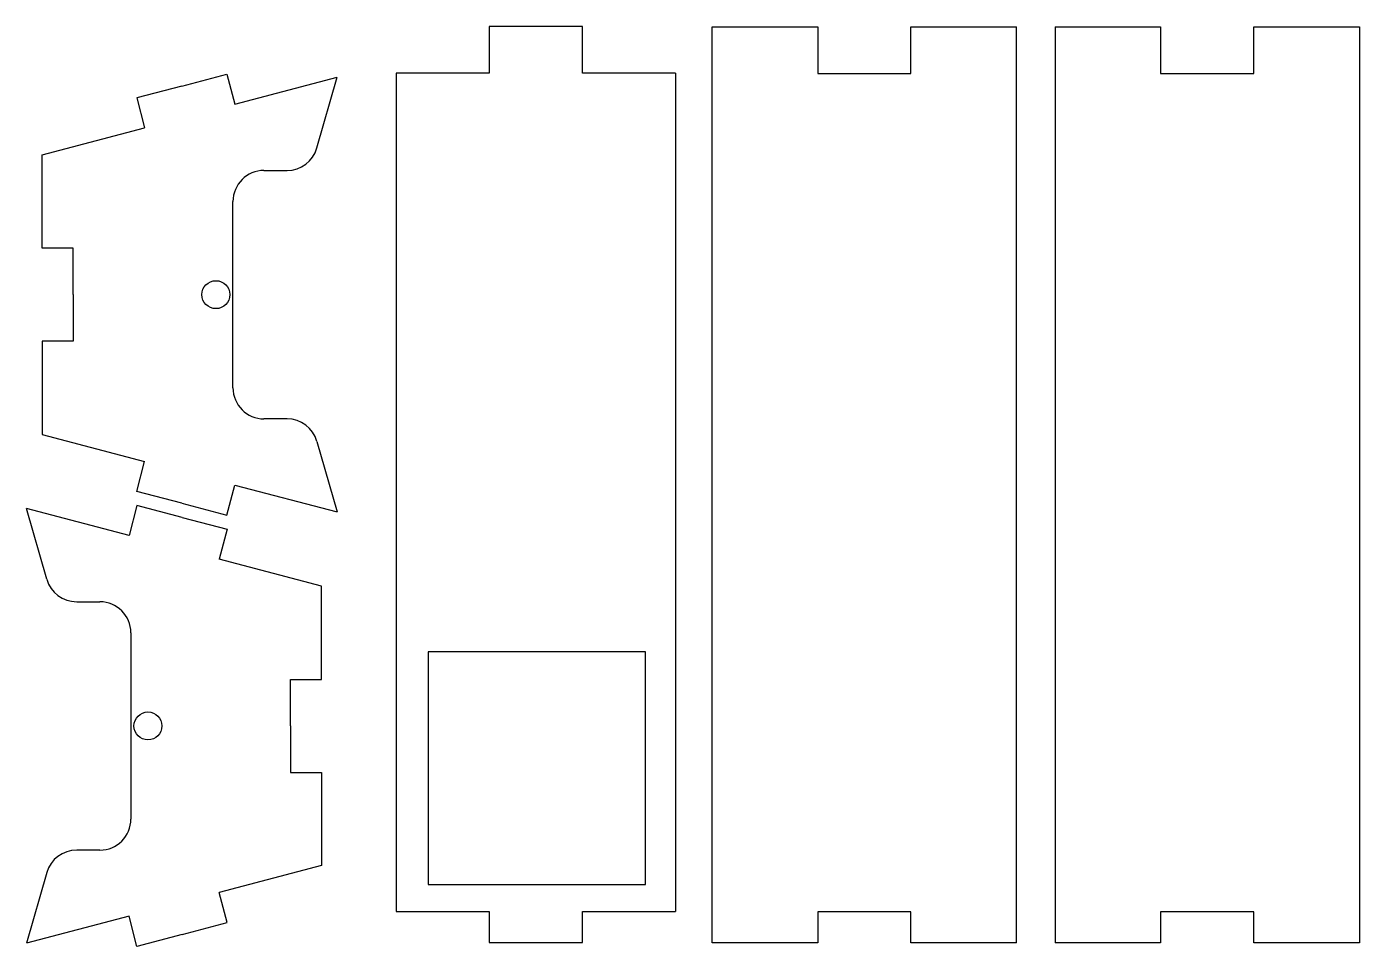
# Model space of a CAD drawing. Extents: x -116 to -30.1, y -70 to -10.7.
import ezdxf

# ---------------------------------------------------------------- set-up
doc = ezdxf.new("R2010")
doc.units = 0
doc.header["$MEASUREMENT"] = 0

msp = doc.modelspace()

# ---------------------------------------------------------------- linework, layer by layer
for p, q in [((-86.2, -10.737), (-86.2, -13.737)), ((-80.2, -10.737), (-86.2, -10.737)), ((-80.2, -13.737), (-80.2, -10.737)), ((-71.836, -69.751), (-71.836, -10.751)), ((-71.836, -10.751), (-65.036, -10.751)), ((-65.036, -10.751), (-65.036, -13.751)), ((-59.036, -10.751), (-52.236, -10.751)), ((-59.036, -13.751), (-59.036, -10.751)), ((-52.236, -69.751), (-52.236, -10.751)), ((-49.748, -10.751), (-49.748, -69.751)), ((-49.748, -10.751), (-42.948, -10.751)), ((-42.948, -10.751), (-42.948, -13.751)), ((-36.948, -10.751), (-30.148, -10.751)), ((-36.948, -13.751), (-36.948, -10.751)), ((-30.148, -10.751), (-30.148, -69.751)), ((-92.2, -13.737), (-92.2, -67.737)), ((-86.2, -13.737), (-92.2, -13.737)), ((-74.2, -13.737), (-80.2, -13.737)), ((-74.2, -13.737), (-74.2, -67.737)), ((-106.009, -14.566), (-108.91, -15.329)), ((-106.009, -14.566), (-103.108, -13.802)), ((-103.108, -13.802), (-102.599, -15.737)), ((-102.599, -15.737), (-96, -14)), ((-97.3, -18.549), (-96, -14)), ((-65.036, -13.751), (-59.036, -13.751)), ((-42.948, -13.751), (-36.948, -13.751)), ((-108.91, -15.329), (-108.401, -17.263)), ((-115, -19), (-108.401, -17.263)), ((-115, -25), (-115, -19)), ((-100.714, -20), (-99.223, -20)), ((-102.714, -34), (-102.714, -22)), ((-113, -25), (-115, -25)), ((-113, -28), (-113, -25)), ((-113, -28), (-113, -31)), ((-113, -31), (-115, -31)), ((-115, -31), (-115, -37)), ((-99.223, -36), (-100.714, -36)), ((-115, -37), (-108.401, -38.737)), ((-97.3, -37.451), (-96, -42)), ((-108.91, -40.671), (-108.401, -38.737)), ((-103.108, -42.198), (-102.599, -40.263)), ((-102.599, -40.263), (-96, -42)), ((-106.009, -41.434), (-108.91, -40.671)), ((-109.405, -43.518), (-116.004, -41.781)), ((-114.704, -46.331), (-116.004, -41.781)), ((-108.896, -41.584), (-109.405, -43.518)), ((-105.995, -42.347), (-108.896, -41.584)), ((-106.009, -41.434), (-103.108, -42.198)), ((-105.995, -42.347), (-103.093, -43.111)), ((-103.093, -43.111), (-103.602, -45.045)), ((-97.004, -46.781), (-103.602, -45.045)), ((-97.004, -52.781), (-97.004, -46.781)), ((-112.781, -47.781), (-111.289, -47.781)), ((-109.289, -49.781), (-109.289, -61.781)), ((-90.13, -51), (-90.13, -66)), ((-76.13, -51), (-90.13, -51)), ((-76.13, -66), (-76.13, -51)), ((-99.004, -52.781), (-97.004, -52.781)), ((-99.004, -55.781), (-99.004, -52.781)), ((-99.004, -55.781), (-99.004, -58.781)), ((-99.004, -58.781), (-97.004, -58.781)), ((-97.004, -58.781), (-97.004, -64.781)), ((-111.289, -63.781), (-112.781, -63.781)), ((-114.704, -65.232), (-116.004, -69.781)), ((-97.004, -64.781), (-103.602, -66.518)), ((-90.13, -66), (-76.13, -66)), ((-103.093, -68.452), (-103.602, -66.518)), ((-92.2, -67.737), (-86.2, -67.737)), ((-86.2, -67.737), (-86.2, -69.737)), ((-80.2, -67.737), (-74.2, -67.737)), ((-80.2, -69.737), (-80.2, -67.737)), ((-65.036, -67.751), (-65.036, -69.751)), ((-59.036, -67.751), (-65.036, -67.751)), ((-59.036, -69.751), (-59.036, -67.751)), ((-36.948, -67.751), (-42.948, -67.751)), ((-42.948, -67.751), (-42.948, -69.751)), ((-36.948, -69.751), (-36.948, -67.751)), ((-109.405, -68.045), (-116.004, -69.781)), ((-108.896, -69.979), (-109.405, -68.045)), ((-105.995, -69.216), (-103.093, -68.452)), ((-105.995, -69.216), (-108.896, -69.979)), ((-86.2, -69.737), (-80.2, -69.737)), ((-65.036, -69.751), (-71.836, -69.751)), ((-52.236, -69.751), (-59.036, -69.751)), ((-42.948, -69.751), (-49.748, -69.751)), ((-30.148, -69.751), (-36.948, -69.751))]:
    msp.add_line(p, q)
for centre in [(-103.814, -28), (-108.189, -55.781)]:
    msp.add_circle(centre, 0.9)
for centre, start, end in [((-99.223, -18), 270, 344.0546), ((-100.714, -22), 90, 180), ((-100.714, -34), 180, 270), ((-99.223, -38), 15.9454, 90), ((-112.781, -45.781), 195.9454, 270), ((-111.289, -49.781), 0, 90), ((-111.289, -61.781), 270, 0), ((-112.781, -65.781), 90, 164.0546)]:
    msp.add_arc(centre, 2, start, end)

doc.saveas('drawing.dxf')
